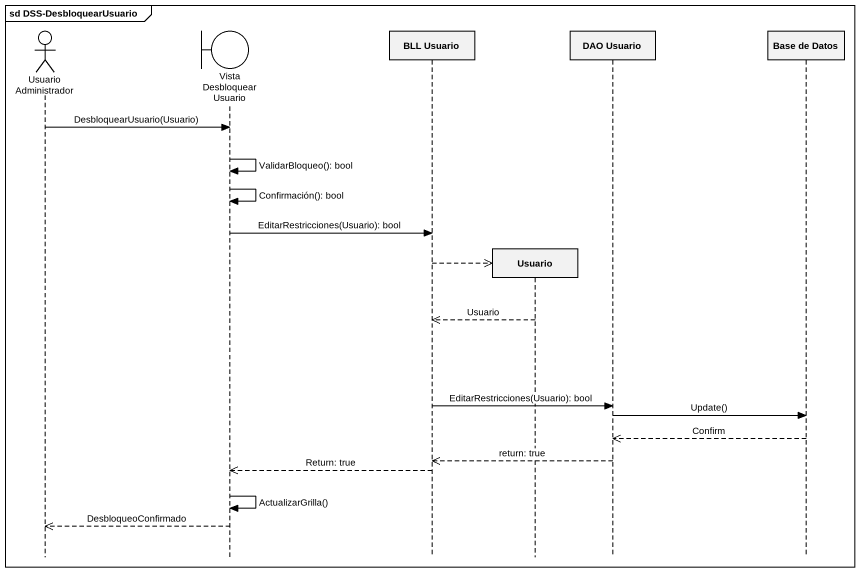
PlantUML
@startuml
mainframe sd DSS-DesbloquearUsuario
hide footbox
actor "Usuario Administrador" as Usuario_Administrador
boundary "Vista Desbloquear Usuario" as Vista_Desbloquear_Usuario
participant "BLL Usuario" as BLL_Usuario
participant Usuario
participant "DAO Usuario" as DAO_Usuario
participant "Base de Datos" as Base_de_Datos

Usuario_Administrador -> Vista_Desbloquear_Usuario : DesbloquearUsuario(Usuario)
Vista_Desbloquear_Usuario -> Vista_Desbloquear_Usuario : ValidarBloqueo(): bool
Vista_Desbloquear_Usuario -> Vista_Desbloquear_Usuario : Confirmación(): bool
Vista_Desbloquear_Usuario -> BLL_Usuario : EditarRestricciones(Usuario): bool
BLL_Usuario -->> Usuario **
Usuario -->> BLL_Usuario : Usuario
BLL_Usuario -> DAO_Usuario : EditarRestricciones(Usuario): bool
DAO_Usuario -> Base_de_Datos : Update()
Base_de_Datos -->> DAO_Usuario : Confirm
DAO_Usuario -->> BLL_Usuario : return: true
BLL_Usuario -->> Vista_Desbloquear_Usuario : Return: true
Vista_Desbloquear_Usuario -> Vista_Desbloquear_Usuario : ActualizarGrilla()
Vista_Desbloquear_Usuario -->> Usuario_Administrador : DesbloqueoConfirmado
@enduml
